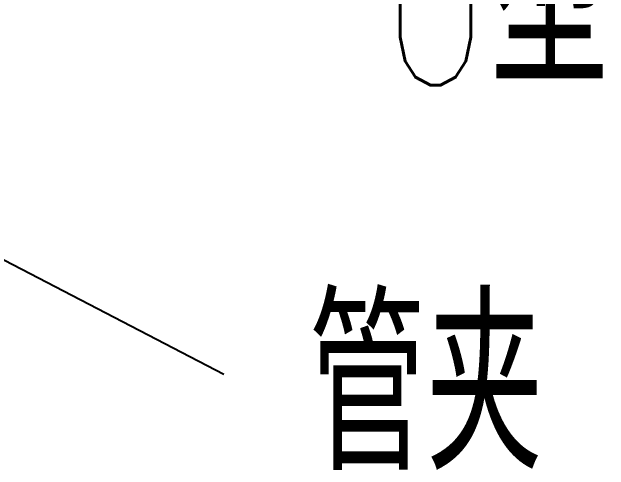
# Model space of a CAD drawing. Extents: x 27938 to 1042331, y -235042 to 1535213.
# Drawn here: x 723773 to 725195, y 763744 to 764835 of the extents above; entities that cross this region are included whole.
import ezdxf

# ---------------------------------------------------------------- set-up
doc = ezdxf.new("R2010")
doc.units = 0
doc.header["$LTSCALE"] = 1000
doc.header["$MEASUREMENT"] = 0
doc.layers.add('W_DIM', color=4, linetype='Continuous')
doc.styles.get("Standard").update_dxf_attribs({"font": 'gbenor.shx', "bigfont": 'gbcbig.shx'})
doc.styles.add('wwp100', font='txt.shx', dxfattribs={"width": 0.7, "height": 400, "bigfont": 'hztxt.shx'})
doc.dimstyles.get("Standard").update_dxf_attribs({"dimtxt": 0.18, "dimasz": 0.18, "dimexe": 0.18, "dimexo": 0.0625, "dimgap": 0.09, "dimtad": 0, "dimtih": 1, "dimtoh": 1, "dimdec": 4, "dimzin": 0, "dimdsep": 46, "dimtxsty": 'Standard', "dimcen": 0.09, "dimadec": 0, "dimazin": 0, "dimtfac": 1, "dimtdec": 4, "dimtofl": 0, "dimtmove": 0, "dimatfit": 3, "dimfxl": 1, "dimtolj": 1, "dimtzin": 0, "dimarcsym": 0})

msp = doc.modelspace()

# ---------------------------------------------------------------- texts
at = {"layer": 'W_DIM', "color": 7, "style": 'wwp100', "width": 0.7}
for s, p in [('U型管吊架', (724649.7, 764660.7)), ('管夹', (724478.8, 763744.4))]:
    msp.add_text(s, height=400, dxfattribs=at).set_placement(p)

# ---------------------------------------------------------------- leaders
msp.add_leader([(723537.7, 764355.9), (724277.6, 763972.6)], dimstyle='Standard', override={"dimgap": 20, "dimtad": 0})

doc.saveas('drawing.dxf')
